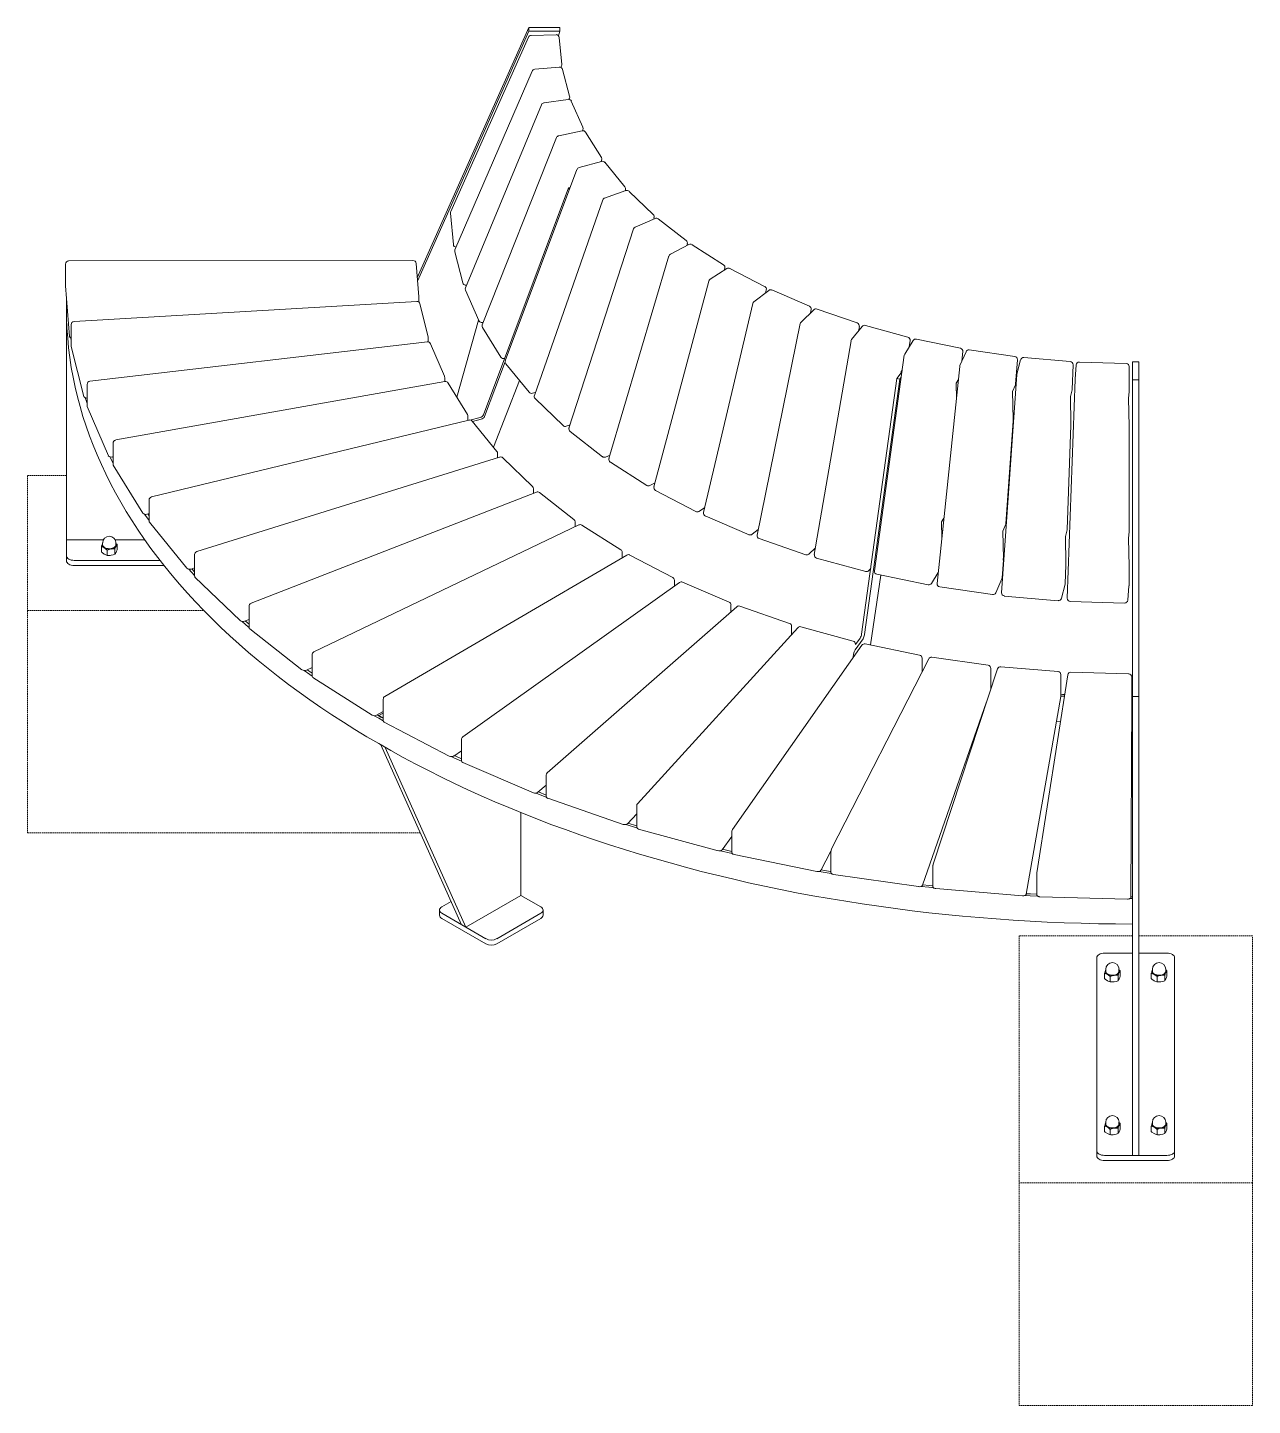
# Model space of a CAD drawing. Header units: millimetres. Extents: x -5641 to -865, y -2247 to 1149.
# Drawn here: x -2115 to -988, y -1573 to -306 of the extents above; entities that cross this region are included whole.
import ezdxf

# ---------------------------------------------------------------- set-up
doc = ezdxf.new("R2010")
doc.units = ezdxf.units.MM
doc.linetypes.add('HIDDEN', pattern=[1.905, 1.27, -0.635])
doc.layers.add('ZANO_R', color=7, linetype='Continuous', lineweight=0)
doc.layers.add('ZANO_R_przerywana', color=7, linetype='HIDDEN', lineweight=0)

msp = doc.modelspace()

# ---------------------------------------------------------------- linework, layer by layer
at = {"layer": 'ZANO_R'}
for p, q in [((-1756.2, -536.5), (-1653.6, -306.3)), ((-1756, -539.3), (-1653.6, -309.6)), ((-1653.9, -315.2), (-1725.3, -475.5)), ((-1653.6, -309.6), (-1653.6, -306.3)), ((-1653.6, -306.3), (-1625, -306.3)), ((-1653.6, -309.6), (-1625, -309.6)), ((-1628.5, -312.9), (-1651.4, -313.6)), ((-1625, -309.6), (-1626.2, -314)), ((-1623.3, -340.3), (-1625.6, -315.5)), ((-1625, -309.6), (-1625, -306.3)), ((-1624.1, -343), (-1623.6, -341.7)), ((-1650.5, -346.4), (-1721.6, -510.7)), ((-1625.5, -342.7), (-1648.1, -344.7)), ((-1616.1, -369.4), (-1622.5, -344.8)), ((-1641.9, -377.2), (-1711.9, -545.5)), ((-1617.5, -372.3), (-1639.7, -375.5)), ((-1616.6, -372.3), (-1616.2, -371.2)), ((-1603.9, -398), (-1614.5, -373.9)), ((-1604.5, -401.2), (-1626, -405.7)), ((-1604.2, -401.2), (-1603.9, -400.2)), ((-1586.9, -425.9), (-1601.5, -402.5)), ((-1628.1, -407.4), (-1696.4, -579.6)), ((-1586.7, -429.3), (-1607.4, -435)), ((-1587, -429.4), (-1586.7, -428.4)), ((-1565.3, -452.7), (-1583.8, -430.2)), ((-1609.3, -436.7), (-1675.2, -612.6)), ((-1617.1, -453.7), (-1695.3, -662.2)), ((-1617.1, -453.7), (-1615.5, -453.4)), ((-1616.2, -455.1), (-1617.1, -453.7)), ((-1565.2, -456.6), (-1564.8, -455.4)), ((-1585.6, -464.8), (-1648.5, -644.4)), ((-1564.3, -456.2), (-1583.9, -463)), ((-1539.2, -478.2), (-1561.4, -456.9)), ((-1725.6, -476.9), (-1722.9, -505.7)), ((-1538.9, -482.4), (-1538.4, -481.1)), ((-1557.3, -491.4), (-1616.7, -674.5)), ((-1537.4, -481.8), (-1555.7, -489.7)), ((-1508.8, -502.1), (-1534.5, -482.2)), ((-1506.4, -505.8), (-1523.3, -514.6)), ((-1508.3, -506.8), (-1507.8, -505.2)), ((-1474.6, -524.3), (-1503.5, -505.9)), ((-1721.7, -512.5), (-1714.2, -541.1)), ((-1524.7, -516.3), (-1579.9, -702.6)), ((-2079.6, -523.7), (-2079.6, -543.6)), ((-1760.1, -520.4), (-2076.7, -520.8)), ((-1754.8, -553.7), (-1757.3, -523.1)), ((-1471.4, -527.8), (-1486.8, -537.6)), ((-1473.9, -529.4), (-1473.3, -527.4)), ((-1436.7, -544.4), (-1468.6, -527.7)), ((-2079.6, -543.6), (-2075.9, -590.2)), ((-2079.6, -543.6), (-2079.6, -543.6)), ((-1711.2, -543.2), (-1710.9, -543.2)), ((-1488, -539.3), (-1538.5, -728.5)), ((-2078.8, -777.1), (-2078.8, -554)), ((-2078.8, -554), (-2078.8, -564.4)), ((-1754.8, -558.6), (-1754.8, -554)), ((-1711.9, -547.7), (-1699.6, -575.7)), ((-1433, -547.9), (-1446.6, -558.5)), ((-1435.8, -550.1), (-1435.2, -547.6)), ((-1395.5, -562.3), (-1430.1, -547.5)), ((-1756.7, -558), (-2071.7, -576.4)), ((-1746.1, -590.6), (-1753.8, -560.2)), ((-1447.6, -560.1), (-1492.9, -752)), ((-1391.4, -565.7), (-1403.1, -577)), ((-1394.5, -568.7), (-1393.9, -565.5)), ((-1351.5, -577.8), (-1388.4, -565.1)), ((-2074.4, -579.3), (-2074.4, -599.2)), ((-1699.8, -575.2), (-1719.8, -646.1)), ((-1696.5, -577.4), (-1695.5, -577.2)), ((-1696.2, -582.1), (-1679.2, -609.3)), ((-1403.9, -578.5), (-1443.6, -772.8)), ((-1346.9, -581.1), (-1356.7, -593)), ((-1350.4, -585.3), (-1349.6, -581)), ((-1305.1, -590.8), (-1344, -580.2)), ((-2074.4, -594.3), (-2074.9, -591.4)), ((-1746.9, -595.3), (-2057.2, -631.5)), ((-1746, -595.3), (-1746, -591.3)), ((-1357.3, -594.4), (-1391.1, -790.8)), ((-1300.2, -594), (-1307.9, -606.4)), ((-1303.8, -599.9), (-1303, -594)), ((-1256.7, -601.1), (-1297.2, -592.7)), ((-2074.4, -599.4), (-2074.4, -599.2)), ((-2074.4, -599.4), (-2062.8, -645.6)), ((-1731.1, -626.8), (-1743.9, -597)), ((-1308.3, -607.5), (-1335.7, -805.7)), ((-1251.5, -604.3), (-1257.1, -617.1)), ((-1255.3, -613), (-1254.4, -604.2)), ((-1206.7, -608.7), (-1248.5, -602.6)), ((-1675.4, -613.6), (-1694.2, -663.7)), ((-1676.2, -610.6), (-1675.9, -610.5)), ((-1674.7, -615.5), (-1653.3, -641.5)), ((-1257.3, -617.9), (-1278.1, -817.4)), ((-1205.9, -634.2), (-1204.3, -611.7)), ((-1201.3, -611.8), (-1204.7, -624.8)), ((-1155.7, -613.3), (-1198.3, -609.6)), ((-1153.9, -639), (-1153.1, -616.3)), ((-1150.1, -616.4), (-1151.3, -629.6)), ((-1104.2, -615.1), (-1147.2, -613.8)), ((-1101.4, -640.8), (-1101.4, -618)), ((-1092.6, -613.6), (-1098.3, -613.6)), ((-1098.3, -630.2), (-1098.3, -613.6)), ((-1092.6, -630.2), (-1092.6, -613.6)), ((-1730.8, -631.8), (-2033.5, -685.4)), ((-1730.9, -631.8), (-1730.9, -627.9)), ((-1710, -662), (-1727.9, -633.1)), ((-1686.1, -692.1), (-1662.1, -630.8)), ((-1315.1, -629), (-1347.6, -863.8)), ((-1312.5, -629.6), (-1344.9, -864.4)), ((-1315.1, -629), (-1310.4, -622.4)), ((-1312.5, -629.6), (-1315.1, -629)), ((-1312.5, -629.6), (-1311.1, -627.7)), ((-1310.2, -621.4), (-1311.2, -622.6)), ((-1311.2, -622.6), (-1311.2, -623.5)), ((-1258.5, -629.7), (-1260.7, -633.2)), ((-1260.7, -633.2), (-1260.4, -647.8)), ((-1204.8, -625.3), (-1218.9, -825.8)), ((-1151.3, -629.8), (-1158.5, -830.9)), ((-1151.3, -629.8), (-1151.3, -629.7)), ((-1092.6, -630.2), (-1098.3, -630.2)), ((-1098.3, -921.1), (-1098.3, -630.2)), ((-1092.6, -921.1), (-1092.6, -630.2)), ((-2059.8, -634.3), (-2059.8, -654.2)), ((-1650.3, -642.5), (-1647.6, -641.7)), ((-1206, -634.6), (-1208.7, -640.9)), ((-1208.7, -640.9), (-1208.2, -666.2)), ((-1154, -639.2), (-1155.6, -645.6)), ((-1155.6, -645.6), (-1155.1, -670.9)), ((-1101.4, -640.9), (-1102, -647.3)), ((-2059.7, -654.6), (-2040.2, -699.9)), ((-1647.8, -647.4), (-1622.1, -672.1)), ((-1102, -647.3), (-1101.5, -672.6)), ((-1708.6, -667.2), (-2000.6, -737.8)), ((-1709.6, -667.4), (-1709.6, -663.5)), ((-1707.8, -667.1), (-1698.4, -664.8)), ((-1683, -695.9), (-1705.7, -668.1)), ((-1705.5, -668.3), (-1697.3, -666.4)), ((-1214.9, -762.5), (-1208.2, -667.7)), ((-1619.1, -672.8), (-1615.7, -671.6)), ((-1615.7, -677.6), (-1585.9, -700.8)), ((-1158.5, -767.6), (-1155.1, -671.8)), ((-1101.6, -769.5), (-1101.5, -673)), ((-2035.8, -688.3), (-2035.8, -708.1)), ((-2036.7, -701.1), (-2035.8, -700.9)), ((-2035.7, -708.7), (-2008.6, -752.6)), ((-1680.4, -701.1), (-1959, -788)), ((-1682.3, -701.7), (-1682.3, -697.7)), ((-1650.3, -728.2), (-1677.6, -701.8)), ((-1583, -701.1), (-1578.9, -699.4)), ((-1578.6, -705.8), (-1545, -727.2)), ((-1646.6, -733.3), (-1909, -835.6)), ((-1649.4, -734.4), (-1649.4, -730.2)), ((-1612.1, -758.4), (-1643.8, -733.8)), ((-1542.2, -727.3), (-1537.5, -724.9)), ((-1537, -731.8), (-1500, -751.2)), ((-2002.8, -740.6), (-2002.8, -760.4)), ((-2002.8, -759.5), (-2007, -753.6)), ((-2004.8, -753.6), (-2002.8, -753.1)), ((-2002.8, -755.2), (-2004, -753.4)), ((-1497.1, -751.1), (-1491.9, -747.7)), ((-1491.3, -755.3), (-1451.1, -772.5)), ((-1271.9, -757.3), (-1274.1, -760.8)), ((-2002.5, -761.1), (-1968.1, -803.3)), ((-1607.5, -763.5), (-1851.2, -880.2)), ((-1611, -765.2), (-1611, -760.7)), ((-1569, -786.4), (-1604.7, -763.7)), ((-1448.2, -772.1), (-1442.6, -767.8)), ((-1274.1, -760.8), (-1273.8, -775.6)), ((-1215, -762.9), (-1217.7, -769.2)), ((-1217.7, -769.2), (-1217.2, -794.5)), ((-1158.6, -767.9), (-1160.2, -774.3)), ((-1101.6, -769.6), (-1102.2, -776.1)), ((-2078.8, -777.1), (-2078.8, -792)), ((-2044.8, -777.1), (-2078.8, -777.1)), ((-2046.6, -783.6), (-2046.6, -788.5)), ((-2045.6, -781), (-2045.5, -780.8)), ((-2045.5, -780.8), (-2045.6, -781)), ((-2045.5, -780), (-2045.5, -781.9)), ((-2006.9, -777.1), (-2034, -777.1)), ((-2033.3, -781.9), (-2033.3, -780)), ((-2032.2, -781.4), (-2033.3, -780.5)), ((-2032.2, -781.4), (-2032.2, -786.3)), ((-1441.8, -776.1), (-1398.9, -791)), ((-1396, -790.3), (-1390, -784.6)), ((-1160.2, -774.3), (-1159.7, -799.6)), ((-1102.2, -776.1), (-1101.6, -801.4)), ((-2078.8, -796.7), (-2078.8, -792)), ((-2071.6, -796.1), (-1992.9, -796.1)), ((-2041.3, -786.6), (-2041.3, -791.5)), ((-2034.2, -785.5), (-2034.2, -790.4)), ((-1961, -790.7), (-1961, -810.6)), ((-1563.5, -791.3), (-1786.1, -921.3)), ((-1567.7, -793.7), (-1567.7, -788.8)), ((-1521.3, -811.8), (-1560.7, -791.2)), ((-1389, -794), (-1343.8, -806.4)), ((-1218.4, -812.2), (-1217.2, -796)), ((-2071.6, -800.8), (-1989.2, -800.8)), ((-1961, -810), (-1966.3, -804.2)), ((-1964.1, -804.1), (-1961, -803.1)), ((-1961, -806.5), (-1963.4, -803.9)), ((-1340.9, -805.5), (-1339.2, -803.5)), ((-1339.3, -873.9), (-1330, -809.6)), ((-1333.5, -808.9), (-1286.4, -818.6)), ((-1283.4, -817.4), (-1277.1, -807.2)), ((-1160.3, -817.4), (-1159.7, -800.5)), ((-1101.6, -819.3), (-1101.6, -801.8)), ((-1960.6, -811.4), (-1919.1, -851.5)), ((-1514.9, -816.4), (-1714.3, -958.4)), ((-1519.7, -819.9), (-1519.7, -814.4)), ((-1469.4, -834.4), (-1512.2, -816.1)), ((-1275.7, -820.5), (-1227.2, -827.6)), ((-1224.2, -825.9), (-1218.6, -813.1)), ((-1163.8, -831), (-1160.4, -818)), ((-1102.8, -832.7), (-1101.7, -819.5)), ((-1216.3, -828.9), (-1166.8, -833.2)), ((-1155.7, -833.8), (-1105.8, -835.3)), ((-1910.8, -838.3), (-1910.8, -858.2)), ((-1462.4, -838.8), (-1636.6, -991.4)), ((-1467.7, -843.4), (-1467.7, -837.1)), ((-1413.9, -854), (-1459.6, -838.2)), ((-1915.1, -852), (-1910.8, -850.4)), ((-1910.8, -854.8), (-1914.4, -851.8)), ((-1910.3, -859.1), (-1862.2, -896.6)), ((-1406.3, -858), (-1553.6, -1019.8)), ((-1412, -864.2), (-1412, -856.7)), ((-1355.3, -870.3), (-1403.5, -857.2)), ((-1353.5, -878.2), (-1346.2, -868.1)), ((-1353.2, -873.6), (-1348.9, -867.5)), ((-1353.2, -873.6), (-1353.2, -873)), ((-1294.2, -883.2), (-1344.4, -872.9)), ((-1852.8, -882.8), (-1852.8, -902.6)), ((-1347.3, -874), (-1466.3, -1043.4)), ((-1354.6, -881), (-1355.7, -886.1)), ((-1292, -898.7), (-1292, -886)), ((-1231.2, -892.5), (-1282.9, -885.1)), ((-1858.1, -896.9), (-1852.8, -894.5)), ((-1852.8, -899.9), (-1857.4, -896.6)), ((-1285.8, -886.7), (-1375.4, -1062)), ((-1222.6, -895.8), (-1281.7, -1075.4)), ((-1228.8, -914.7), (-1228.8, -895.4)), ((-1166.9, -898.3), (-1219.6, -893.9)), ((-1102, -900.3), (-1155.1, -898.9)), ((-1852.1, -903.7), (-1797.8, -938.3)), ((-1158, -901.3), (-1186.3, -1083.4)), ((-1164.3, -921), (-1164.3, -901.1)), ((-1099.2, -923.1), (-1099.2, -903.2)), ((-1787.5, -923.7), (-1787.5, -943.6)), ((-1228.4, -913.6), (-1228.8, -913.6)), ((-1196.2, -1103), (-1164.3, -921.2)), ((-1164.3, -921), (-1164.3, -921.2)), ((-1099.9, -1105.8), (-1099.2, -923.1)), ((-1098.3, -921.1), (-1099.2, -921.1)), ((-1098.3, -922.8), (-1099.2, -922.8)), ((-1098.3, -921.1), (-1092.6, -921.1)), ((-1098.3, -1102.9), (-1098.3, -921.1)), ((-1098.3, -921.1), (-1098.3, -922.8)), ((-1092.6, -1102.9), (-1092.6, -921.1)), ((-1793.7, -938.4), (-1787.5, -934.9)), ((-1791.4, -938.8), (-1787.5, -936.5)), ((-1291.6, -1094.7), (-1232.6, -926.3)), ((-1791.4, -939.1), (-1791.4, -938.8)), ((-1791.4, -938.8), (-1787.5, -941)), ((-1786.6, -944.8), (-1726.7, -976.1)), ((-1236.4, -937.7), (-1236.6, -937.7)), ((-1164.7, -944.2), (-1168.3, -944)), ((-1098.3, -946.1), (-1099.3, -946.1)), ((-1715.5, -960.8), (-1715.5, -980.6)), ((-1789.8, -965.7), (-1715.5, -1131)), ((-1785.7, -968), (-1711.4, -1133.4)), ((-1722.5, -976), (-1715.5, -971.1)), ((-1714.3, -982), (-1649.4, -1009.7)), ((-1637.5, -993.6), (-1637.5, -1013.4)), ((-1645.3, -1009.3), (-1637.5, -1002.7)), ((-1636.2, -1014.8), (-1566.8, -1038.8)), ((-1554.4, -1021.7), (-1554.4, -1041.6)), ((-1660.8, -1104.1), (-1660.8, -1028)), ((-1562.8, -1038.2), (-1554.4, -1029.2)), ((-1554.4, -1040.2), (-1562.4, -1037.7)), ((-1554.2, -1042.1), (-1564.5, -1039)), ((-1552.7, -1043.1), (-1479.6, -1063)), ((-1475.8, -1062.1), (-1466.8, -1049.8)), ((-1466.8, -1045.1), (-1466.8, -1064.9)), ((-1466.6, -1065.6), (-1477.3, -1063)), ((-1466.8, -1063.7), (-1475.4, -1061.7)), ((-1385.1, -1081.1), (-1375.7, -1063.4)), ((-1375.7, -1063.3), (-1375.7, -1083.2)), ((-1464.9, -1066.5), (-1388.7, -1082.1)), ((-1281.9, -1076.3), (-1281.9, -1096.1)), ((-1373.5, -1084.8), (-1295.1, -1096)), ((-1186.3, -1083.8), (-1186.3, -1103.7)), ((-1279.4, -1097.8), (-1199.5, -1104.5)), ((-1725, -1109.7), (-1733.7, -1114.7)), ((-1660.8, -1104.1), (-1711.4, -1133.4)), ((-1642.6, -1114.7), (-1660.8, -1104.1)), ((-1183.6, -1105.4), (-1102.9, -1107.5)), ((-1098.3, -1107), (-1100.7, -1107)), ((-1098.3, -1105.4), (-1099.9, -1105.4)), ((-1098.3, -1105.4), (-1098.3, -1102.9)), ((-1098.3, -1105.4), (-1098.3, -1107)), ((-1098.3, -1107), (-1098.3, -1130.4)), ((-1098.3, -1343.1), (-1098.3, -1112.9)), ((-1092.6, -1343.1), (-1092.6, -1112.9)), ((-1735.8, -1117.6), (-1735.8, -1122.3)), ((-1733.7, -1120.5), (-1693.2, -1143.9)), ((-1733.7, -1125.2), (-1693.2, -1148.5)), ((-1683.1, -1143.9), (-1642.6, -1120.5)), ((-1683.1, -1148.5), (-1642.6, -1125.2)), ((-1640.5, -1122.3), (-1640.5, -1117.6)), ((-1715.5, -1131), (-1711.4, -1133.4)), ((-1131.3, -1161.3), (-1131.3, -1339)), ((-1098.3, -1157.2), (-1124.1, -1157.2)), ((-1066.8, -1157.2), (-1092.6, -1157.2)), ((-1059.7, -1339), (-1059.7, -1161.3)), ((-1124.1, -1175.7), (-1124.1, -1180.6)), ((-1123.2, -1173.1), (-1123, -1172.8)), ((-1123, -1172.8), (-1123.2, -1173.1)), ((-1123, -1172), (-1123, -1173.9)), ((-1111.7, -1177.6), (-1111.7, -1182.5)), ((-1110.9, -1173.9), (-1110.9, -1172)), ((-1109.8, -1173.4), (-1110.9, -1172.5)), ((-1109.8, -1173.4), (-1109.8, -1178.3)), ((-1081.2, -1175.7), (-1081.2, -1180.6)), ((-1080.2, -1173.1), (-1080.1, -1172.8)), ((-1080.1, -1172.8), (-1080.2, -1173.1)), ((-1080.1, -1172), (-1080.1, -1173.9)), ((-1068.7, -1177.6), (-1068.7, -1182.5)), ((-1067.9, -1173.9), (-1067.9, -1172)), ((-1066.8, -1173.4), (-1067.9, -1172.5)), ((-1066.8, -1173.4), (-1066.8, -1178.3)), ((-1118.9, -1178.7), (-1118.9, -1183.6)), ((-1075.9, -1178.7), (-1075.9, -1183.6)), ((-1124.1, -1316.1), (-1124.1, -1321)), ((-1123.2, -1313.6), (-1123, -1313.3)), ((-1123, -1313.3), (-1123.2, -1313.6)), ((-1123, -1312.5), (-1123, -1314.4)), ((-1110.9, -1314.4), (-1110.9, -1312.5)), ((-1109.8, -1313.9), (-1110.9, -1313)), ((-1109.8, -1313.9), (-1109.8, -1318.8)), ((-1081.2, -1316.1), (-1081.2, -1321)), ((-1080.2, -1313.6), (-1080.1, -1313.3)), ((-1080.1, -1313.3), (-1080.2, -1313.6)), ((-1080.1, -1312.5), (-1080.1, -1314.4)), ((-1067.9, -1314.4), (-1067.9, -1312.5)), ((-1066.8, -1313.9), (-1067.9, -1313)), ((-1066.8, -1313.9), (-1066.8, -1318.8)), ((-1118.9, -1319.2), (-1118.9, -1324.1)), ((-1111.7, -1318), (-1111.7, -1322.9)), ((-1075.9, -1319.2), (-1075.9, -1324.1)), ((-1068.7, -1318), (-1068.7, -1322.9)), ((-1131.3, -1343.6), (-1131.3, -1339)), ((-1059.7, -1339), (-1059.7, -1343.6)), ((-1124.1, -1343.1), (-1066.8, -1343.1)), ((-1124.1, -1347.8), (-1066.8, -1347.8)), ((-1098.3, -1343.1), (-1092.6, -1343.1))]:
    msp.add_line(p, q, dxfattribs=at)
at = {"layer": 'ZANO_R', "flags": 128}
for points in [[(-1098.3, -1130.4), (-1114, -1130.3), (-1129.8, -1130.1), (-1145.5, -1129.7), (-1161.2, -1129.2), (-1176.8, -1128.6), (-1192.5, -1127.8), (-1208.1, -1126.8), (-1223.7, -1125.7), (-1239.3, -1124.5), (-1254.8, -1123.1), (-1270.3, -1121.6), (-1285.8, -1120), (-1301.2, -1118.2), (-1316.5, -1116.2), (-1331.8, -1114.1), (-1347, -1111.9), (-1362.2, -1109.5), (-1377.3, -1107), (-1392.3, -1104.4), (-1407.3, -1101.6), (-1422.2, -1098.6), (-1436.9, -1095.6), (-1451.7, -1092.4), (-1466.3, -1089), (-1480.8, -1085.6), (-1495.2, -1082), (-1509.5, -1078.2), (-1523.7, -1074.3), (-1537.8, -1070.3), (-1551.8, -1066.2), (-1565.7, -1062), (-1579.5, -1057.6), (-1593.1, -1053), (-1606.6, -1048.4), (-1620, -1043.6), (-1633.2, -1038.8), (-1646.3, -1033.7), (-1659.3, -1028.6), (-1672.1, -1023.4), (-1684.8, -1018), (-1697.3, -1012.5), (-1709.6, -1006.9), (-1721.8, -1001.2), (-1733.9, -995.4), (-1745.8, -989.4), (-1757.5, -983.4), (-1769, -977.2), (-1780.4, -971), (-1791.6, -964.6), (-1802.6, -958.2), (-1813.5, -951.6), (-1824.1, -944.9), (-1834.6, -938.2), (-1844.9, -931.3), (-1855, -924.3), (-1864.9, -917.3), (-1874.6, -910.2), (-1884.1, -902.9), (-1893.4, -895.6), (-1902.5, -888.2), (-1911.4, -880.7), (-1920, -873.2), (-1928.5, -865.5), (-1936.8, -857.8), (-1944.8, -850), (-1952.6, -842.1), (-1960.2, -834.2), (-1967.6, -826.2), (-1974.8, -818.1), (-1981.7, -810), (-1988.4, -801.8), (-1994.9, -793.5), (-2001.1, -785.2), (-2007.1, -776.8), (-2012.9, -768.4), (-2018.5, -759.9), (-2023.8, -751.3), (-2028.8, -742.7), (-2033.7, -734.1), (-2038.3, -725.4), (-2042.6, -716.7), (-2046.7, -708), (-2050.6, -699.2), (-2054.2, -690.3), (-2057.6, -681.5), (-2060.7, -672.6), (-2063.6, -663.7), (-2066.2, -654.7), (-2068.6, -645.8), (-2070.7, -636.8), (-2072.6, -627.8), (-2074.3, -618.7), (-2075.6, -609.7), (-2076.8, -600.7), (-2077.6, -591.6), (-2078.3, -582.5), (-2078.7, -573.5), (-2078.8, -564.4)], [(-2059.8, -647), (-2060, -647), (-2060.5, -646.9), (-2061.1, -646.8), (-2061.6, -646.7), (-2062, -646.5), (-2062.4, -646.2), (-2062.6, -645.9), (-2062.8, -645.6)], [(-2059.8, -651.9), (-2060.7, -649.2), (-2061.5, -646.7)], [(-2059.7, -654.6), (-2059.8, -654.3), (-2059.8, -654.2)], [(-2035.8, -706.7), (-2038.3, -702.1), (-2038.8, -700.9)], [(-2035.7, -708.7), (-2035.8, -708.3), (-2035.8, -708.1)], [(-2044, -784.6), (-2046, -783.8), (-2046.6, -783.6)], [(-2033.3, -781.1), (-2033.3, -781.4), (-2033.2, -782.1), (-2033.3, -782.8), (-2033.7, -783.5), (-2034.4, -784.1), (-2035.2, -784.7), (-2036.2, -785.1), (-2037.4, -785.4), (-2038.6, -785.6), (-2039.9, -785.6), (-2041.1, -785.5), (-2042.3, -785.2), (-2043.4, -784.8), (-2044.3, -784.3), (-2045, -783.7), (-2045.4, -783), (-2045.7, -782.3), (-2045.6, -781.5), (-2045.5, -781.1)], [(-2045.5, -781.9), (-2045.4, -782.4), (-2045.1, -783.1), (-2044.5, -783.8), (-2043.7, -784.3), (-2042.7, -784.8), (-2041.6, -785.1), (-2040.4, -785.3), (-2039.1, -785.4), (-2037.8, -785.2), (-2036.7, -785), (-2035.6, -784.6), (-2034.7, -784.1), (-2034, -783.4), (-2033.5, -782.8), (-2033.3, -782), (-2033.3, -781.9)], [(-2041.3, -786.6), (-2043.3, -785.1), (-2044, -784.6)], [(-2034.2, -785.5), (-2033.7, -784.1), (-2033.2, -783)], [(-2078.8, -792), (-2078.6, -792.8), (-2078.2, -793.6), (-2077.6, -794.3), (-2076.7, -794.9), (-2075.6, -795.4), (-2074.4, -795.8), (-2073, -796), (-2071.6, -796.1)], [(-2071.6, -800.8), (-2073, -800.7), (-2074.4, -800.5), (-2075.6, -800.1), (-2076.7, -799.6), (-2077.6, -798.9), (-2078.2, -798.2), (-2078.6, -797.5), (-2078.8, -796.7)], [(-2046.6, -788.5), (-2046, -789), (-2044, -790.5)], [(-2044, -790.5), (-2043.3, -790.8), (-2041.3, -791.5)], [(-2041.3, -786.6), (-2039.6, -786), (-2037.8, -785.6)], [(-2034.2, -790.4), (-2035.9, -791), (-2037.8, -791.4)], [(-2032.2, -786.3), (-2032.7, -787.6), (-2033.2, -788.8)], [(-1910.8, -857.8), (-1911.4, -857.4), (-1917.2, -852.3)], [(-1852.8, -902.5), (-1855, -901), (-1860.2, -897.3)], [(-1160.8, -919.4), (-1162.9, -919.3), (-1164.3, -919.2)], [(-1161.1, -921), (-1163.2, -920.9), (-1164.3, -920.9)], [(-1787.5, -943.6), (-1791.6, -941.2), (-1795.7, -938.9)], [(-1787.5, -941.3), (-1789.6, -940.1), (-1793.1, -938)], [(-1715.5, -980.8), (-1721.8, -977.8), (-1724.5, -976.6)], [(-1715.5, -978.7), (-1720, -976.5), (-1722, -975.6)], [(-1637.5, -1013.8), (-1646.3, -1010.4), (-1647.2, -1010)], [(-1637.5, -1011.8), (-1644.7, -1009), (-1644.9, -1008.9)], [(-1464.9, -1066.5), (-1465.4, -1066.3), (-1465.9, -1066.1), (-1466.3, -1065.9), (-1466.6, -1065.6), (-1466.7, -1065.3), (-1466.8, -1065), (-1466.8, -1064.9)], [(-1375.3, -1084), (-1377.3, -1083.6), (-1386.5, -1082)], [(-1375.7, -1082.2), (-1376.5, -1082), (-1384.8, -1080.6)], [(-1373.5, -1084.8), (-1374, -1084.7), (-1374.5, -1084.5), (-1375, -1084.3), (-1375.3, -1084), (-1375.5, -1083.7), (-1375.7, -1083.4), (-1375.7, -1083.2)], [(-1281.4, -1097.1), (-1285.8, -1096.6), (-1292.8, -1095.8)], [(-1281.9, -1095.3), (-1285.2, -1095), (-1291.4, -1094.3)], [(-1279.4, -1097.8), (-1280, -1097.7), (-1280.5, -1097.5), (-1281, -1097.3), (-1281.4, -1097.1), (-1281.6, -1096.8), (-1281.8, -1096.5), (-1281.9, -1096.2), (-1281.9, -1096.1)], [(-1196.2, -1103), (-1196.3, -1103.3), (-1196.5, -1103.6), (-1196.9, -1103.9), (-1197.3, -1104.2), (-1197.8, -1104.3), (-1198.3, -1104.4), (-1198.9, -1104.5), (-1199.5, -1104.5)], [(-1185.7, -1104.8), (-1192.5, -1104.4), (-1197.2, -1104.1)], [(-1186.3, -1103.1), (-1192.2, -1102.8), (-1196.1, -1102.5)], [(-1183.6, -1105.4), (-1184.2, -1105.3), (-1184.7, -1105.2), (-1185.2, -1105), (-1185.6, -1104.8), (-1186, -1104.5), (-1186.2, -1104.2), (-1186.3, -1103.9), (-1186.3, -1103.7)], [(-1099.9, -1105.8), (-1099.9, -1106.2), (-1100.1, -1106.5), (-1100.4, -1106.8), (-1100.8, -1107), (-1101.2, -1107.2), (-1101.7, -1107.4), (-1102.3, -1107.5), (-1102.9, -1107.5)], [(-1092.6, -1102.9), (-1092.6, -1103.8), (-1092.6, -1104.9), (-1092.6, -1106.2), (-1092.6, -1107.5), (-1092.6, -1108.9), (-1092.6, -1110.3), (-1092.6, -1111.6), (-1092.6, -1112.9)], [(-1733.7, -1114.7), (-1734.6, -1115.3), (-1735.2, -1116), (-1735.6, -1116.8), (-1735.8, -1117.6), (-1735.6, -1118.4), (-1735.2, -1119.2), (-1734.6, -1119.9), (-1733.7, -1120.5)], [(-1642.6, -1120.5), (-1641.7, -1119.9), (-1641, -1119.2), (-1640.6, -1118.4), (-1640.5, -1117.6), (-1640.6, -1116.8), (-1641, -1116), (-1641.7, -1115.3), (-1642.6, -1114.7)], [(-1124.1, -1157.2), (-1125.5, -1157.3), (-1126.8, -1157.5), (-1128.1, -1157.9), (-1129.2, -1158.4), (-1130, -1159), (-1130.7, -1159.7), (-1131.1, -1160.5), (-1131.3, -1161.3)], [(-1059.7, -1161.3), (-1059.8, -1160.5), (-1060.2, -1159.7), (-1060.9, -1159), (-1061.8, -1158.4), (-1062.9, -1157.9), (-1064.1, -1157.5), (-1065.4, -1157.3), (-1066.8, -1157.2)], [(-1121.5, -1176.7), (-1123.5, -1175.8), (-1124.1, -1175.7)], [(-1110.9, -1173.2), (-1110.8, -1173.4), (-1110.7, -1174.2), (-1110.8, -1174.9), (-1111.3, -1175.6), (-1111.9, -1176.2), (-1112.7, -1176.8), (-1113.8, -1177.2), (-1114.9, -1177.5), (-1116.2, -1177.7), (-1117.4, -1177.7), (-1118.7, -1177.5), (-1119.8, -1177.3), (-1120.9, -1176.9), (-1121.8, -1176.4), (-1122.5, -1175.7), (-1123, -1175.1), (-1123.2, -1174.3), (-1123.2, -1173.6), (-1123, -1173.2)], [(-1123, -1173.9), (-1122.9, -1174.5), (-1122.6, -1175.2), (-1122, -1175.8), (-1121.2, -1176.4), (-1120.3, -1176.9), (-1119.1, -1177.2), (-1117.9, -1177.4), (-1116.6, -1177.4), (-1115.4, -1177.3), (-1114.2, -1177.1), (-1113.1, -1176.7), (-1112.2, -1176.1), (-1111.5, -1175.5), (-1111.1, -1174.8), (-1110.9, -1174.1), (-1110.9, -1173.9)], [(-1118.9, -1178.7), (-1120.8, -1177.1), (-1121.5, -1176.7)], [(-1118.9, -1178.7), (-1117.1, -1178.1), (-1115.3, -1177.7)], [(-1111.7, -1177.6), (-1111.2, -1176.2), (-1110.7, -1175)], [(-1078.6, -1176.7), (-1080.6, -1175.8), (-1081.2, -1175.7)], [(-1067.9, -1173.2), (-1067.8, -1173.4), (-1067.7, -1174.2), (-1067.9, -1174.9), (-1068.3, -1175.6), (-1069, -1176.2), (-1069.8, -1176.8), (-1070.8, -1177.2), (-1072, -1177.5), (-1073.2, -1177.7), (-1074.5, -1177.7), (-1075.7, -1177.5), (-1076.9, -1177.3), (-1078, -1176.9), (-1078.9, -1176.4), (-1079.6, -1175.7), (-1080, -1175.1), (-1080.2, -1174.3), (-1080.2, -1173.6), (-1080.1, -1173.2)], [(-1080.1, -1173.9), (-1080, -1174.5), (-1079.7, -1175.2), (-1079.1, -1175.8), (-1078.3, -1176.4), (-1077.3, -1176.9), (-1076.2, -1177.2), (-1075, -1177.4), (-1073.7, -1177.4), (-1072.4, -1177.3), (-1071.2, -1177.1), (-1070.2, -1176.7), (-1069.3, -1176.1), (-1068.6, -1175.5), (-1068.1, -1174.8), (-1067.9, -1174.1), (-1067.9, -1173.9)], [(-1075.9, -1178.7), (-1077.9, -1177.1), (-1078.6, -1176.7)], [(-1075.9, -1178.7), (-1074.2, -1178.1), (-1072.3, -1177.7)], [(-1068.7, -1177.6), (-1068.3, -1176.2), (-1067.8, -1175)], [(-1124.1, -1180.6), (-1123.5, -1181.1), (-1121.5, -1182.5)], [(-1121.5, -1182.5), (-1120.8, -1182.9), (-1118.9, -1183.6)], [(-1111.7, -1182.5), (-1113.4, -1183.1), (-1115.3, -1183.5)], [(-1109.8, -1178.3), (-1110.2, -1179.7), (-1110.7, -1180.9)], [(-1081.2, -1180.6), (-1080.6, -1181.1), (-1078.6, -1182.5)], [(-1078.6, -1182.5), (-1077.9, -1182.9), (-1075.9, -1183.6)], [(-1068.7, -1182.5), (-1070.5, -1183.1), (-1072.3, -1183.5)], [(-1066.8, -1178.3), (-1067.3, -1179.7), (-1067.8, -1180.9)], [(-1121.5, -1317.2), (-1123.5, -1316.3), (-1124.1, -1316.1)], [(-1110.9, -1313.7), (-1110.8, -1313.9), (-1110.7, -1314.6), (-1110.8, -1315.4), (-1111.3, -1316), (-1111.9, -1316.7), (-1112.7, -1317.2), (-1113.8, -1317.7), (-1114.9, -1318), (-1116.2, -1318.1), (-1117.4, -1318.1), (-1118.7, -1318), (-1119.8, -1317.7), (-1120.9, -1317.3), (-1121.8, -1316.8), (-1122.5, -1316.2), (-1123, -1315.5), (-1123.2, -1314.8), (-1123.2, -1314.1), (-1123, -1313.7)], [(-1123, -1314.4), (-1122.9, -1314.9), (-1122.6, -1315.6), (-1122, -1316.3), (-1121.2, -1316.9), (-1120.3, -1317.3), (-1119.1, -1317.7), (-1117.9, -1317.9), (-1116.6, -1317.9), (-1115.4, -1317.8), (-1114.2, -1317.5), (-1113.1, -1317.1), (-1112.2, -1316.6), (-1111.5, -1316), (-1111.1, -1315.3), (-1110.9, -1314.6), (-1110.9, -1314.4)], [(-1118.9, -1319.2), (-1120.8, -1317.6), (-1121.5, -1317.2)], [(-1111.7, -1318), (-1111.2, -1316.7), (-1110.7, -1315.5)], [(-1078.6, -1317.2), (-1080.6, -1316.3), (-1081.2, -1316.1)], [(-1067.9, -1313.7), (-1067.8, -1313.9), (-1067.7, -1314.6), (-1067.9, -1315.4), (-1068.3, -1316), (-1069, -1316.7), (-1069.8, -1317.2), (-1070.8, -1317.7), (-1072, -1318), (-1073.2, -1318.1), (-1074.5, -1318.1), (-1075.7, -1318), (-1076.9, -1317.7), (-1078, -1317.3), (-1078.9, -1316.8), (-1079.6, -1316.2), (-1080, -1315.5), (-1080.2, -1314.8), (-1080.2, -1314.1), (-1080.1, -1313.7)], [(-1080.1, -1314.4), (-1080, -1314.9), (-1079.7, -1315.6), (-1079.1, -1316.3), (-1078.3, -1316.9), (-1077.3, -1317.3), (-1076.2, -1317.7), (-1075, -1317.9), (-1073.7, -1317.9), (-1072.4, -1317.8), (-1071.2, -1317.5), (-1070.2, -1317.1), (-1069.3, -1316.6), (-1068.6, -1316), (-1068.1, -1315.3), (-1067.9, -1314.6), (-1067.9, -1314.4)], [(-1075.9, -1319.2), (-1077.9, -1317.6), (-1078.6, -1317.2)], [(-1068.7, -1318), (-1068.3, -1316.7), (-1067.8, -1315.5)], [(-1124.1, -1321), (-1123.5, -1321.6), (-1121.5, -1323)], [(-1121.5, -1323), (-1120.8, -1323.4), (-1118.9, -1324.1)], [(-1118.9, -1319.2), (-1117.1, -1318.5), (-1115.3, -1318.1)], [(-1111.7, -1322.9), (-1113.4, -1323.6), (-1115.3, -1324)], [(-1109.8, -1318.8), (-1110.2, -1320.2), (-1110.7, -1321.3)], [(-1081.2, -1321), (-1080.6, -1321.6), (-1078.6, -1323)], [(-1078.6, -1323), (-1077.9, -1323.4), (-1075.9, -1324.1)], [(-1075.9, -1319.2), (-1074.2, -1318.5), (-1072.3, -1318.1)], [(-1068.7, -1322.9), (-1070.5, -1323.6), (-1072.3, -1324)], [(-1066.8, -1318.8), (-1067.3, -1320.2), (-1067.8, -1321.3)], [(-1131.3, -1339), (-1131.1, -1339.8), (-1130.7, -1340.6), (-1130, -1341.3), (-1129.2, -1341.9), (-1128.1, -1342.4), (-1126.8, -1342.8), (-1125.5, -1343), (-1124.1, -1343.1)], [(-1066.8, -1343.1), (-1065.4, -1343), (-1064.1, -1342.8), (-1062.9, -1342.4), (-1061.8, -1341.9), (-1060.9, -1341.3), (-1060.2, -1340.6), (-1059.8, -1339.8), (-1059.7, -1339)], [(-1124.1, -1347.8), (-1125.5, -1347.7), (-1126.8, -1347.5), (-1128.1, -1347.1), (-1129.2, -1346.6), (-1130, -1345.9), (-1130.7, -1345.2), (-1131.1, -1344.5), (-1131.3, -1343.6)], [(-1059.7, -1343.6), (-1059.8, -1344.5), (-1060.2, -1345.2), (-1060.9, -1345.9), (-1061.8, -1346.6), (-1062.9, -1347.1), (-1064.1, -1347.5), (-1065.4, -1347.7), (-1066.8, -1347.8)]]:
    msp.add_lwpolyline(points, dxfattribs=at)
at = {"layer": 'ZANO_R'}
for centre, radius, start, end in [((-1651.3, -316.4), 2.86, 91.7509, 155.9733), ((-1628.5, -315.7), 2.86, 5.2407, 91.7509), ((-1626.2, -340.5), 2.86, 336.6033, 5.2407), ((-1647.9, -347.5), 2.86, 95.0078, 156.606), ((-1625.3, -345.6), 2.86, 14.7317, 95.0078), ((-1639.2, -378.3), 2.86, 98.3294, 157.4058), ((-1617.1, -375.1), 2.86, 23.717, 98.3294), ((-1618.8, -370.1), 2.86, 337.4026, 14.7317), ((-1603.9, -404), 2.86, 31.9932, 101.7604), ((-1606.5, -399.2), 2.86, 338.3566, 23.717), ((-1625.4, -408.5), 2.86, 101.7604, 158.3604), ((-1589.3, -427.4), 2.86, 339.4538, 31.9932), ((-1586, -432.1), 2.86, 39.4775, 105.3496), ((-1606.6, -437.7), 2.86, 105.3496, 159.4581), ((-1567.5, -454.5), 2.86, 340.6832, 39.4775), ((-1582.9, -465.7), 2.86, 109.1519, 160.6879), ((-1563.3, -458.9), 2.86, 46.1814, 109.1519), ((-1722.7, -476.6), 2.86, 155.9733, 185.2407), ((-1541.2, -480.2), 2.86, 342.0342, 46.1814), ((-1554.6, -492.3), 2.86, 113.2298, 162.0393), ((-1536.3, -484.4), 2.86, 52.1728, 113.2298), ((-1720.1, -505.5), 2.86, 185.2407, 260.3199), ((-1510.6, -504.4), 2.86, 343.4966, 52.1728), ((-1505, -508.3), 2.86, 57.545, 117.6556), ((-1718.9, -511.8), 2.86, 156.606, 194.7317), ((-1521.9, -517.2), 2.86, 117.6556, 163.5021), ((-2076.7, -523.7), 2.86, 91.5161, 180), ((-2076.7, -523.7), 2.86, 90.0722, 91.5161), ((-1760.1, -523.3), 2.86, 4.5408, 90.0722), ((-1476.1, -526.7), 2.86, 345.0602, 57.545), ((-1469.9, -530.3), 2.86, 62.3957, 122.5115), ((-1711.4, -540.3), 2.86, 194.7317, 257.9771), ((-1711.4, -540.3), 2.86, 257.9771, 275.0078), ((-1485.2, -540), 2.86, 122.5115, 165.066), ((-1438, -546.9), 2.86, 346.7147, 62.3957), ((-1757.7, -554), 2.86, 0, 4.5408), ((-1709.3, -546.6), 2.86, 157.4058, 203.717), ((-1431.2, -550.2), 2.86, 66.8171, 127.89), ((-1756.5, -560.9), 2.86, 14.1405, 93.3414), ((-1444.8, -560.7), 2.86, 127.89, 166.7209), ((-1396.7, -565), 2.86, 348.4499, 66.8171), ((-1389.4, -567.8), 2.86, 70.8917, 133.8889), ((-2071.6, -579.3), 2.86, 94.7993, 180), ((-2071.6, -579.3), 2.86, 93.3414, 94.7993), ((-1697, -574.5), 2.86, 203.717, 260.8988), ((-1697, -574.5), 2.86, 260.8988, 278.3294), ((-1693.7, -580.6), 2.86, 158.3604, 211.9932), ((-1401.1, -579.1), 2.86, 133.8889, 168.4563), ((-1352.5, -580.6), 2.86, 350.2549, 70.8917), ((-1344.7, -582.9), 2.86, 74.6913, 140.6011), ((-2074, -589.7), 1.96, 196.1426, 258.2336), ((-1746.6, -598.1), 2.86, 23.2429, 96.6543), ((-1748.9, -591.3), 2.86, 0, 14.1405), ((-1354.5, -594.9), 2.86, 140.6011, 170.2616), ((-1305.8, -593.6), 2.86, 352.119, 74.6913), ((-1297.8, -595.5), 2.86, 78.2784, 148.0943), ((-1305.5, -607.9), 2.86, 148.0943, 172.1259), ((-1257.3, -603.9), 2.86, 354.0309, 78.2784), ((-1248.9, -605.4), 2.86, 81.7079, 156.379), ((-1676.8, -607.8), 2.86, 211.9932, 281.7604), ((-1672.5, -613.6), 2.86, 159.4581, 219.4775), ((-1254.5, -618.2), 2.86, 156.379, 174.0379), ((-1207.1, -611.5), 2.86, 355.979, 81.7079), ((-1198.5, -612.5), 2.86, 85.0285, 165.3713), ((-1156, -616.2), 2.86, 357.9515, 85.0285), ((-1147.3, -616.7), 2.86, 88.285, 174.8662), ((-1104.3, -618), 2.86, 359.9364, 88.285), ((-2056.9, -634.3), 2.86, 98.1455, 180), ((-2056.9, -634.3), 2.86, 96.6543, 98.1455), ((-1733.8, -627.9), 2.86, 0, 23.2429), ((-1730.3, -634.6), 2.86, 31.6319, 100.0552), ((-1201.9, -625.5), 2.86, 165.3713, 175.9861), ((-1148.4, -629.9), 2.86, 174.8662, 177.9587), ((-1651.1, -639.7), 2.86, 219.4775, 285.3496), ((-1645.8, -645.3), 2.86, 160.6879, 226.1814), ((-1712.5, -663.5), 2.86, 0, 31.6319), ((-1707.9, -669.9), 2.86, 39.2163, 103.5922), ((-1699.5, -660.5), 4.5, 283.587, 337.7161), ((-1698.4, -662), 4.5, 283.5863, 337.7168), ((-1620.1, -670.1), 2.86, 226.1814, 289.1519), ((-1613.9, -675.3), 2.86, 162.0393, 232.1728), ((-2033, -688.3), 2.86, 101.6005, 180), ((-2033, -688.3), 2.86, 100.0552, 101.6005), ((-1685.2, -697.7), 2.86, 0, 39.2163), ((-2037.6, -697.8), 3.39, 217.7801, 285.5958), ((-1679.5, -703.9), 2.86, 46.0046, 107.3181), ((-1584.1, -698.5), 2.86, 232.1728, 293.2298), ((-1577.1, -703.4), 2.86, 163.5021, 237.545), ((-1652.2, -730.2), 2.86, 0, 46.0046), ((-1645.6, -736), 2.86, 52.0654, 111.2935), ((-1543.5, -724.8), 2.86, 237.545, 297.6556), ((-1535.7, -729.3), 2.86, 165.066, 242.3957), ((-1999.9, -740.6), 2.86, 105.2141, 180), ((-1999.9, -740.6), 2.86, 103.5922, 105.2141), ((-2005.9, -750.1), 3.69, 223.5993, 287.3445), ((-1613.9, -760.7), 2.86, 0, 52.0654), ((-1498.7, -748.7), 2.86, 242.3957, 302.5115), ((-1490.1, -752.7), 2.86, 166.7209, 246.8171), ((-2001.7, -760.4), 1.09, 180.8435, 221.5322), ((-1606.3, -766.1), 2.86, 57.494, 115.5873), ((-1450, -769.9), 2.86, 246.8171, 307.89), ((-2026, -789.9), 21.6, 155.6575, 162.8856), ((-2043, -782), 2.83, 160.5392, 249.2575), ((-2039.4, -780), 6.08, 0, 180), ((-2039.4, -775.8), 9.89, 242.6428, 279.7717), ((-2038.1, -779.7), 5.88, 273.4315, 326.5631), ((-2035.3, -782), 2.28, 334.8708, 32.3759), ((-2025.8, -786.3), 8.1, 142.4038, 155.6601), ((-1440.8, -773.4), 2.86, 168.4563, 250.8917), ((-2039.9, -777.3), 14.3, 264.1624, 278.5771), ((-2035.6, -799.8), 14.3, 84.1657, 98.5722), ((-2040.6, -785.5), 8.09, 322.3979, 335.6692), ((-1958.1, -790.7), 2.86, 109.0425, 180), ((-1958.1, -790.7), 2.86, 107.3181, 109.0425), ((-1570.5, -788.8), 2.86, 0, 57.494), ((-1562, -793.7), 2.86, 62.3907, 120.2796), ((-1398, -788.3), 2.86, 250.8917, 313.8889), ((-1388.2, -791.3), 2.86, 170.2616, 254.6913), ((-1965.5, -800.4), 3.95, 228.723, 289.3812), ((-1959.8, -810.6), 1.18, 182.0073, 229.1216), ((-1343.1, -803.6), 2.86, 254.6913, 320.6011), ((-1332.9, -806.1), 2.86, 172.1259, 258.2784), ((-1522.6, -814.4), 2.86, 0, 62.3907), ((-1513.3, -818.8), 2.86, 66.8504, 125.4606), ((-1285.8, -815.8), 2.86, 258.2784, 328.0943), ((-1275.3, -817.7), 2.86, 174.0379, 261.7079), ((-1221.2, -812), 2.86, 336.379, 355.979), ((-1163.2, -817.3), 2.86, 345.3713, 357.9515), ((-1104.5, -819.3), 2.86, 354.8662, 359.9364), ((-1908, -838.3), 2.86, 113.1496, 180), ((-1908, -838.3), 2.86, 111.2935, 113.1496), ((-1470.5, -837.1), 2.86, 0, 66.8504), ((-1226.8, -824.8), 2.86, 261.7079, 336.379), ((-1216, -826), 2.86, 175.9861, 265.0285), ((-1166.6, -830.3), 2.86, 265.0285, 345.3713), ((-1155.6, -831), 2.86, 177.9587, 268.285), ((-1105.7, -832.5), 2.86, 268.285, 354.8662), ((-1460.5, -840.9), 2.86, 70.9575, 131.2292), ((-1916.6, -848.2), 4.16, 233.2508, 291.7158), ((-1909.6, -858.1), 1.24, 182.6291, 236.8778), ((-1414.8, -856.7), 2.86, 0, 70.9575), ((-1404.2, -859.9), 2.86, 74.7859, 137.685), ((-1356.1, -873), 2.86, 0, 74.7859), ((-1356.6, -862.8), 9.05, 328.3034, 353.3948), ((-1344.9, -875.7), 2.86, 78.3995, 144.9116), ((-1353.9, -863.4), 9.05, 328.3034, 353.3948), ((-1850, -882.8), 2.86, 117.6093, 180), ((-1850, -882.8), 2.86, 115.5873, 117.6093), ((-1346.6, -882.6), 8.18, 147.5365, 168.7376), ((-1294.8, -886), 2.86, 0, 78.3995), ((-1283.3, -888), 2.86, 81.8545, 152.949), ((-1859.8, -893), 4.3, 237.2667, 294.3621), ((-1231.6, -895.4), 2.86, 0, 81.8545), ((-1219.8, -896.7), 2.86, 85.2007, 161.7547), ((-1167.2, -901.1), 2.86, 0, 85.2007), ((-1155.2, -901.8), 2.86, 88.4839, 171.1691), ((-1851.5, -902.5), 1.36, 184.4727, 243.0126), ((-1102, -903.2), 2.86, 0, 88.4839), ((-1784.6, -923.7), 2.86, 120.2796, 180), ((-1795.7, -934.5), 4.37, 240.8383, 297.3432), ((-1786.1, -943.5), 1.43, 184.8779, 250.1757), ((-1712.6, -960.8), 2.86, 125.4606, 180), ((-1724.8, -972.2), 4.35, 244.019, 300.6911), ((-1713.9, -980.4), 1.58, 187.097, 255.1217), ((-1634.7, -993.6), 2.86, 131.2292, 180), ((-1647.7, -1005.8), 4.25, 246.8486, 304.4519), ((-1635.9, -1013.2), 1.7, 188.6604, 260.3309), ((-1551.5, -1021.7), 2.86, 137.685, 180), ((-1565.3, -1035), 4.08, 249.3549, 308.6849), ((-1552.5, -1041.3), 1.86, 191.1448, 264.2451), ((-1463.9, -1045.1), 2.86, 144.9116, 180), ((-1478.4, -1059.3), 3.84, 251.5559, 313.4654), ((-1372.8, -1063.3), 2.86, 152.949, 180), ((-1279, -1076.3), 2.86, 161.7547, 180), ((-1387.7, -1078.7), 3.56, 253.4639, 318.8837), ((-1183.5, -1083.8), 2.86, 171.1691, 180), ((-1294.2, -1092.9), 3.25, 255.0904, 325.0442), ((-1732.2, -1121.9), 3.6, 185.6942, 245.6258), ((-1644.1, -1121.9), 3.6, 294.3748, 354.3049), ((-1688.1, -1134.1), 11, 242.6096, 297.3903), ((-1688.1, -1138.8), 11, 242.6096, 297.3903), ((-1103.5, -1182), 21.6, 155.6555, 162.8892), ((-1120.5, -1174.1), 2.83, 160.5389, 249.2585), ((-1116.9, -1172), 6.08, 0, 180), ((-1117, -1167.9), 9.89, 242.6426, 279.7713), ((-1115.6, -1171.8), 5.88, 273.4334, 326.5612), ((-1113.1, -1191.8), 14.3, 84.1678, 98.5715), ((-1112.8, -1174.1), 2.28, 334.8714, 32.3777), ((-1103.3, -1178.4), 8.09, 142.3965, 155.6674), ((-1060.6, -1182), 21.6, 155.6555, 162.8892), ((-1077.6, -1174.1), 2.83, 160.5389, 249.2585), ((-1074, -1172), 6.08, 0, 180), ((-1074, -1167.9), 9.89, 242.6426, 279.7712), ((-1072.7, -1171.8), 5.88, 273.4334, 326.5612), ((-1070.2, -1191.8), 14.3, 84.1675, 98.5718), ((-1069.8, -1174.1), 2.28, 334.8721, 32.3769), ((-1060.4, -1178.4), 8.09, 142.3979, 155.667), ((-1117.4, -1169.3), 14.3, 264.1659, 278.5731), ((-1118.1, -1177.5), 8.09, 322.3931, 335.6718), ((-1074.5, -1169.3), 14.3, 264.1655, 278.5732), ((-1075.2, -1177.5), 8.09, 322.394, 335.6709), ((-1103.5, -1322.5), 21.6, 155.657, 162.8875), ((-1120.5, -1314.5), 2.83, 160.5389, 249.2578), ((-1116.9, -1312.5), 6.08, 0, 180), ((-1117, -1308.4), 9.89, 242.6432, 279.7711), ((-1115.6, -1312.3), 5.88, 273.4338, 326.5608), ((-1112.8, -1314.5), 2.28, 334.8721, 32.3777), ((-1103.4, -1318.8), 8.08, 142.3883, 155.6756), ((-1060.6, -1322.5), 21.6, 155.657, 162.8875), ((-1077.6, -1314.5), 2.83, 160.5389, 249.2578), ((-1074, -1312.5), 6.08, 0, 180), ((-1074, -1308.4), 9.89, 242.6432, 279.7711), ((-1072.7, -1312.3), 5.88, 273.4338, 326.5608), ((-1069.8, -1314.5), 2.28, 334.8721, 32.3777), ((-1060.4, -1318.8), 8.08, 142.3883, 155.6756), ((-1117.4, -1309.8), 14.3, 264.1673, 278.5723), ((-1113.1, -1332.3), 14.3, 84.1664, 98.5721), ((-1118.1, -1318), 8.09, 322.3951, 335.6699), ((-1074.5, -1309.8), 14.3, 264.1673, 278.5723), ((-1070.2, -1332.3), 14.3, 84.1664, 98.5721), ((-1075.2, -1318), 8.09, 322.3951, 335.6699)]:
    msp.add_arc(centre, radius, start, end, dxfattribs=at)
for centre, major_axis, ratio, start_param, end_param in [((-1208.7, -634.2), (2.87, 0.07), 0.61105, 6.005967, 6.225811), ((-1156.8, -638.9), (2.86, 0.04), 0.613538, 6.116516, 6.253689), ((-1104.3, -640.8), (2.86, 0), 0.614421, 6.227803, 6.282267), ((-1211, -665.8), (-0.35, 6.86), 0.401724, 4.419365, 4.639209), ((-1157.9, -670.7), (-0.28, 6.85), 0.411784, 4.528574, 4.665747), ((-1104.3, -672.6), (-0.2, 6.84), 0.417515, 4.639146, 4.69361), ((-1217.7, -762.4), (2.87, 0.07), 0.61105, 6.005967, 6.225811), ((-1161.4, -767.6), (2.86, 0.04), 0.613538, 6.116516, 6.253689), ((-1104.4, -769.5), (2.86, 0), 0.614421, 6.227803, 6.282267), ((-1220, -794.1), (-0.35, 6.86), 0.401724, 4.419365, 4.639209), ((-1162.5, -799.3), (-0.28, 6.85), 0.411784, 4.528574, 4.665747), ((-1104.5, -801.3), (-0.2, 6.84), 0.417515, 4.639146, 4.69361)]:
    msp.add_ellipse(centre, major_axis=major_axis, ratio=ratio, start_param=start_param, end_param=end_param, dxfattribs=at)
at = {"layer": 'ZANO_R_przerywana'}
for p, q in [((-2114.6, -718.2), (-2114.6, -842.1)), ((-2078.8, -718.2), (-2114.6, -718.2)), ((-2114.6, -842.1), (-2114.6, -1046.6)), ((-2114.6, -842.1), (-1952.7, -842.1)), ((-2114.6, -1046.6), (-1753.4, -1046.6)), ((-1098.3, -1141.2), (-1202.8, -1141.2)), ((-1202.8, -1141.2), (-1202.8, -1368.4)), ((-988.1, -1141.2), (-1092.6, -1141.2)), ((-988.1, -1368.4), (-988.1, -1141.2)), ((-1202.8, -1368.4), (-988.1, -1368.4)), ((-1202.8, -1368.4), (-1202.8, -1573)), ((-988.1, -1368.4), (-988.1, -1573)), ((-1202.8, -1573), (-988.1, -1573))]:
    msp.add_line(p, q, dxfattribs=at)

doc.saveas('drawing.dxf')
